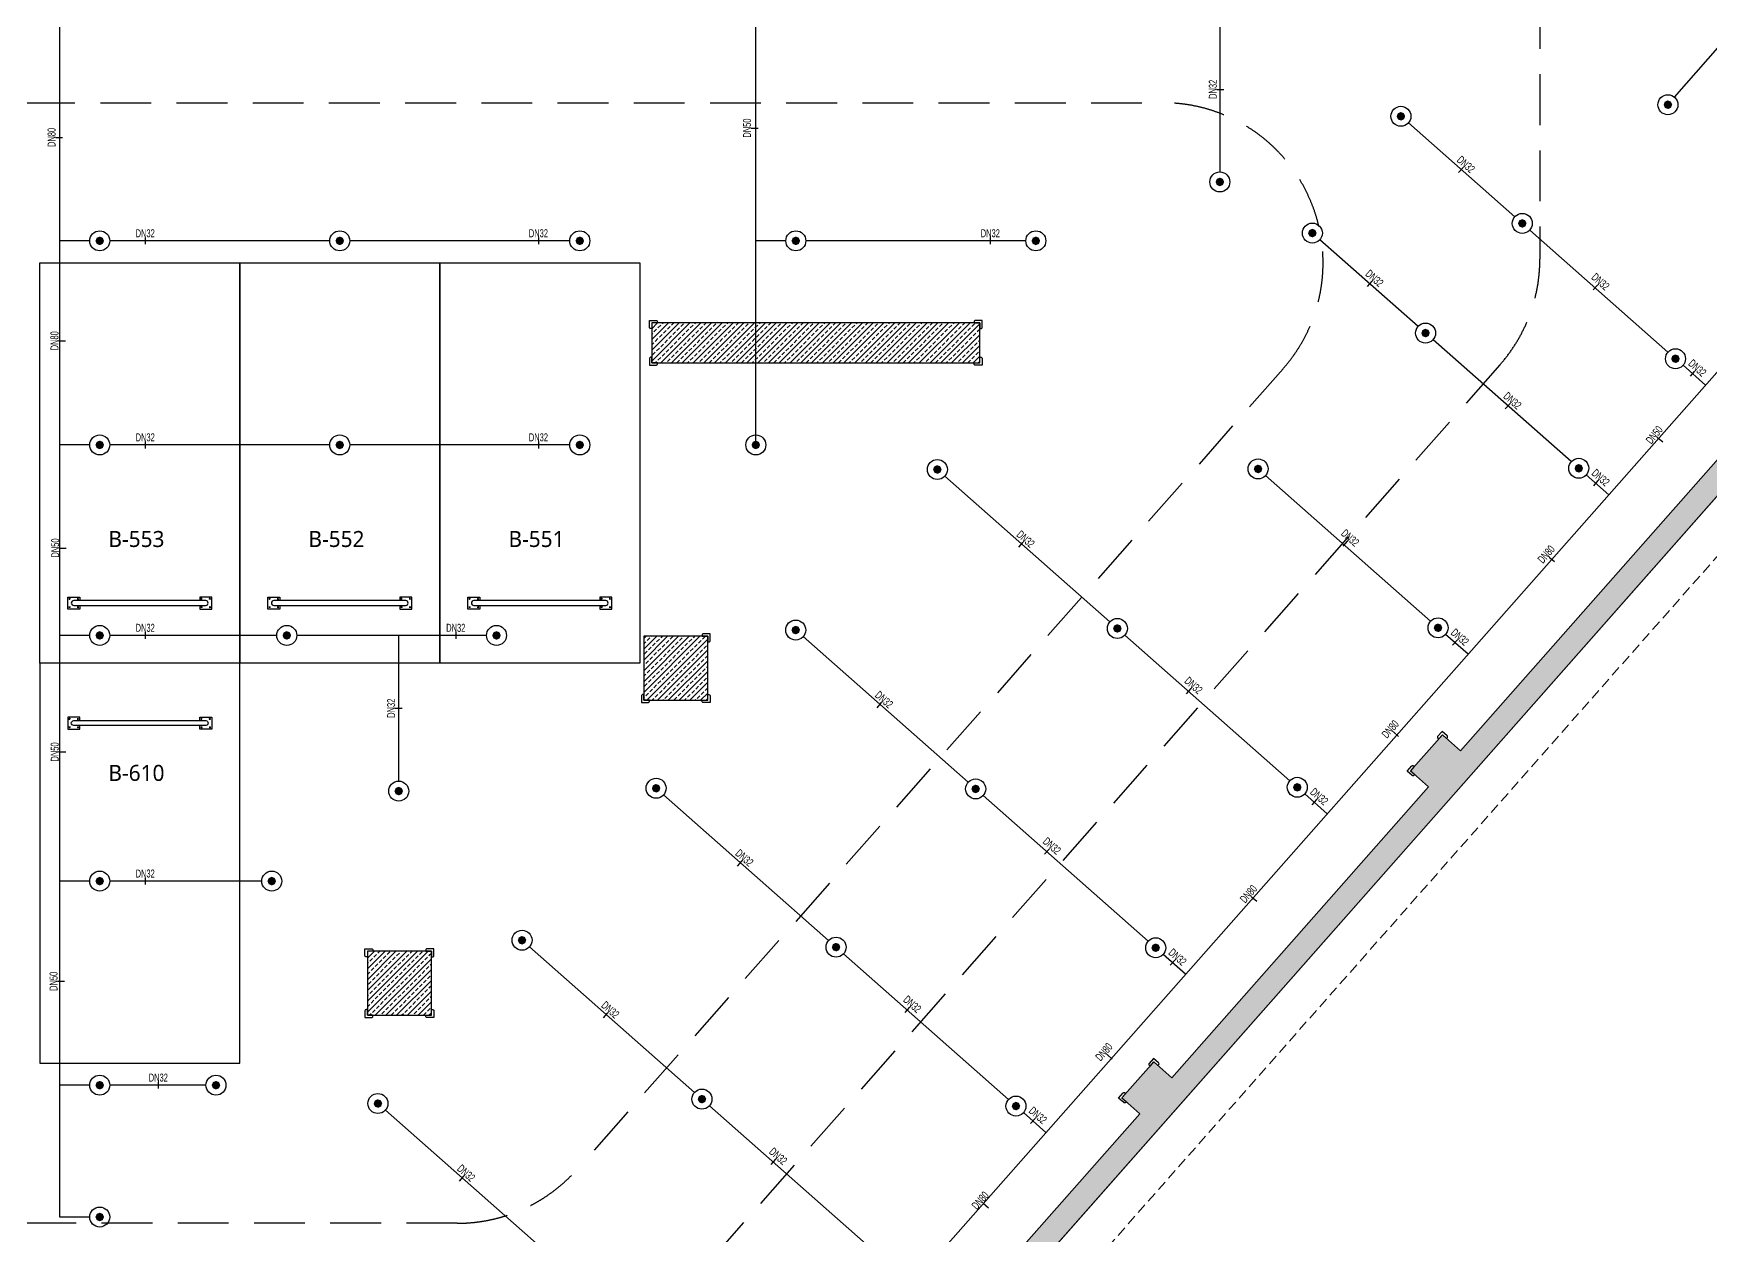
# Model space of a CAD drawing. Header units: millimetres. Extents: x -379292 to 1221486, y 92049 to 447512.
# Drawn here: x 394800 to 415760, y 141667 to 156684 of the extents above; entities that cross this region are included whole.
import ezdxf
from ezdxf.enums import TextEntityAlignment as Align
from ezdxf.lldxf.tags import DXFTag

# ---------------------------------------------------------------- set-up
doc = ezdxf.new("R2010")
doc.units = ezdxf.units.MM
doc.linetypes.add('HIDDEN', pattern=[9.525, 6.35, -3.175])
for name, color, linetype in [('-M-YNGN-BORUID', 7, 'Continuous'), ('-M-YNGN-BORUUZUN', 7, 'Continuous'), ('-M-YNGN-BORUYUK', 7, 'Continuous'), ('-M-YNGN-SPR-YUK', 7, 'Continuous'), ('-M-YNGN-ZON6-CAP-', 7, 'Continuous'), ('-M-YNGN-ZON6-SPR-', 7, 'Continuous'), ('05_HATCH CONCRETE', 141, 'Continuous'), ('05_HATCH SOLID-2', 253, 'Continuous'), ('05_SYMBOL', 2, 'Continuous'), ('202-A-Y-MahalAd', 141, 'Continuous')]:
    doc.layers.add(name, color=color, linetype=linetype)
doc.layers.add('-M-YNGN-SPR-CAPCIZGI', color=188, linetype='Continuous', plot=False)
doc.layers.add('-M-YNGN-ZON6', color=2, linetype='SP', lineweight=30)
doc.layers.add('06_FORMWORK HIDDEN', color=252, linetype='HIDDEN2', lineweight=0)
doc.styles.add('CIZGI', font='tahoma.ttf', dxfattribs={"width": 0.8, "oblique": 20})
doc.styles.add('HCAD', font='HCAD.SHX', dxfattribs={"width": 0.8, "height": 0.2})
doc.styles.add('PIPESIZE', font='hcad.shx', dxfattribs={"width": 0.8})
doc.styles.add('SPR-NOT', font='romans.shx')
doc.styles.get("Standard").update_dxf_attribs({"font": 'segoeuil.ttf'})
tags = doc.linetypes.add('HIDDEN2', pattern=[0.1875, 0.125, -0.0625]).pattern_tags.tags
tags[6:7] = [DXFTag(74, 4), DXFTag(75, 0), DXFTag(340, '0'), DXFTag(46, 0.0), DXFTag(50, 0.0), DXFTag(44, 0.0), DXFTag(45, 0.0)]
tags[4:5] = [DXFTag(74, 4), DXFTag(75, 0), DXFTag(340, '0'), DXFTag(46, 0.0), DXFTag(50, 0.0), DXFTag(44, 0.0), DXFTag(45, 0.0)]
doc.linetypes.add('SP', pattern='A,2,-0.1,["SP",CIZGI,S=0.14,R=0.2,X=0,Y=-0.07],-0.255', length=2.355)
pattern_1 = [(225, (905000, -3e-07), (67.351921, -67.351921), []), (225, (904932.65, -3e-07), (67.351921, -67.351921), [47.625, -23.8125])]

# ---------------------------------------------------------------- blocks, each defined once
blk = doc.blocks.new('202_Vida')
at = {"color": 0, "linetype": 'ByBlock', "ltscale": 0.2}
for points in [[(1, 0), (-1, 0)], [(0, 1), (0, -1)]]:
    blk.add_lwpolyline(points, dxfattribs=at)
at = {"color": 0, "linetype": 'ByBlock'}
for radius in [0.42, 0.23, 0.155]:
    blk.add_circle((0, 0), radius, dxfattribs=at)
blk = doc.blocks.new('202_Stoper')
at = {"color": 0, "linetype": 'ByBlock'}
for points in [[(-750, -30), (-750, -75), (-900, -75), (-900, 75), (-750, 75), (-750, 30)], [(750, -30), (750, -75), (900, -75), (900, 75), (750, 75), (750, 30)]]:
    blk.add_lwpolyline(points, dxfattribs=at)
blk.add_lwpolyline([(825, -30, 1), (825, 30), (-825, 30, 1), (-825, -30)], format="xyb", close=True, dxfattribs=at)
at = {"color": 0, "linetype": 'ByBlock', "yscale": 10, "zscale": 10, "rotation": 180}
for p, xscale in [((-877, 53), -10), ((-772, 53), 10), ((772, 53), -10), ((877, 53), 10)]:
    blk.add_blockref('202_Vida', p, dxfattribs=dict(at, xscale=xscale))
at = {"color": 0, "linetype": 'ByBlock', "yscale": 10, "zscale": 10}
for p, xscale in [((-877, -52), 10), ((-772, -52), -10), ((772, -52), 10), ((877, -52), -10)]:
    blk.add_blockref('202_Vida', p, dxfattribs=dict(at, xscale=xscale))
blk = doc.blocks.new('202_Mahalblok')
at = {"color": 0, "linetype": 'ByBlock', "flags": 128}
blk.add_lwpolyline([(0, 0), (0, 5000), (2500, 5000), (2500, 0)], close=True, dxfattribs=at)
at = {"color": 252}
blk.add_blockref('202_Stoper', (1250, 750), dxfattribs=at)
at = {"color": 0, "linetype": 'ByBlock', "ltscale": 25}
blk.add_attdef('MAHALNO', text='', height=200, dxfattribs=at).set_placement((1209, 1390), align=Align.BOTTOM_CENTER)
blk = doc.blocks.new('bariyer')
at = {"color": 8, "ltscale": 25}
blk.add_lwpolyline([(0, -70), (15, -70, 0.414214), (30, -55), (30, 30), (-55, 30, 0.414214), (-70, 15), (-70, 0), (0, 0)], format="xyb", close=True, dxfattribs=at)
blk = doc.blocks.new('OtoParkBodrumKatMimari')
at = {"layer": '05_HATCH CONCRETE'}
h = blk.add_hatch(dxfattribs=at)
h.set_pattern_fill('ANSI33', color=8, scale=15, angle=180, style=0)
h.set_pattern_definition(pattern_1)
h.paths.add_polyline_path([(142600, 59700), (142800, 59700), (139870, 56381), (139645, 56579), (139248, 56130), (139473, 55931), (135668, 51620), (135443, 51819), (134848, 51144), (135073, 50945), (131506, 46904), (131281, 47103), (130884, 46653), (131109, 46455), (127899, 42818), (127674, 43017), (127277, 42567), (127502, 42369), (124481, 38946), (124256, 39145), (123859, 38695), (124084, 38496), (120848, 34830), (120623, 35029), (120028, 34354), (120253, 34155), (117433, 30962), (117209, 31160), (116812, 30710), (117036, 30512), (113992, 27063), (113767, 27262), (113370, 26812), (113595, 26613), (110386, 22977), (110161, 23176), (109764, 22726), (109989, 22527), (106786, 18899), (106561, 19097), (105965, 18422), (106190, 18224), (103361, 15019), (103136, 15217), (102739, 14767), (102964, 14569), (99777, 10958), (99552, 11156), (99155, 10707), (99380, 10508), (96303, 7022), (96078, 7220), (95615, 6696), (95840, 6497), (93887, 4285), (93662, 4484), (93265, 4034), (93490, 3836), (90240, 153), (90240, 300), (89640, 300), (89640, 0), (88400, 0), (88400, 300), (87800, 300), (87800, 0), (80000, 0), (80000, 300), (79400, 300), (79400, 0), (71600, 0), (71600, 300), (71000, 300), (71000, -300), (90240, -300), (143200, 59700), (143200, 67400), (142600, 67400), (142600, 66800), (142900, 66800), (142900, 64150), (142600, 64150), (142600, 63550), (142900, 63550), (142900, 60300), (142600, 60300)])
h = blk.add_hatch(dxfattribs=at)
h.set_pattern_fill('ANSI33', color=8, scale=15, angle=180, style=0)
h.set_pattern_definition(pattern_1)
h.paths.add_polyline_path([(125500, 52250), (121400, 52250), (121400, 51750), (125500, 51750)])
h = blk.add_hatch(dxfattribs=at)
h.set_pattern_fill('ANSI33', color=8, scale=15, angle=180, style=0)
h.set_pattern_definition(pattern_1)
h.paths.add_polyline_path([(122100, 48335), (121300, 48335), (121300, 47535), (122100, 47535)])
h = blk.add_hatch(dxfattribs=at)
h.set_pattern_fill('ANSI33', color=8, scale=15, angle=180, style=0)
h.set_pattern_definition(pattern_1)
h.paths.add_polyline_path([(118645, 44400), (117845, 44400), (117845, 43600), (118645, 43600)])
at = {"color": 5}
for points in [[(135073, 50945), (131506, 46904), (131281, 47103), (130884, 46653), (131109, 46455), (127899, 42818), (127674, 43017), (127277, 42567), (127502, 42369), (124481, 38946)], [(90240, -300), (143200, 59700)]]:
    blk.add_lwpolyline(points, dxfattribs=at)
for points in [[(125500, 52250), (121400, 52250), (121400, 51750), (125500, 51750)], [(122100, 48335), (121300, 48335), (121300, 47535), (122100, 47535)], [(118645, 44400), (117845, 44400), (117845, 43600), (118645, 43600)]]:
    blk.add_lwpolyline(points, close=True, dxfattribs=at)
at = {"layer": '05_HATCH SOLID-2', "color": 251, "ltscale": 25}
blk.add_lwpolyline([(150500, -8770), (150500, 187430), (4700, 187430), (4700, 177600), (135600, 177600), (135600, 144600), (143200, 144600), (143200, 59700), (90240, -300), (70300, -300), (63119, 5881)], dxfattribs=at)
at = {"layer": '05_SYMBOL', "color": 252, "linetype": 'HIDDEN', "ltscale": 100}
for points in [[(132500, 166800), (132500, 53048)], [(132000, 51725), (93143, 7677)]]:
    blk.add_lwpolyline(points, dxfattribs=at)
blk.add_lwpolyline([(118969, 41000), (30876, 41000, -0.179563), (29572, 41484), (17953, 51484, -0.695543), (19258, 55000), (127791, 55000, -0.645796), (129290, 51677), (120469, 41677, -0.215217)], format="xyb", close=True, dxfattribs=at)
blk.add_lwpolyline([(132000, 51725, 0.182709), (132500, 53048)], format="xyb", dxfattribs=at)
at = {"layer": '06_FORMWORK HIDDEN', "linetype": 'HIDDEN', "ltscale": 20}
blk.add_line((143700, 59511), (90466, -800), dxfattribs=at)
at = {"layer": '05_SYMBOL', "color": 8, "xscale": -1}
for p in [(121400, 52250), (117845, 44400)]:
    blk.add_blockref('bariyer', p, dxfattribs=at)
at = {"layer": '05_SYMBOL', "color": 8}
for p in [(125500, 52250), (122100, 48335), (118645, 44400)]:
    blk.add_blockref('bariyer', p, dxfattribs=at)
for p, rotation in [((121400, 51750), 180), ((121300, 47535), 180), ((131281, 47103), 48.56632516036355), ((117845, 43600), 180), ((127674, 43017), 48.56632516036355)]:
    blk.add_blockref('bariyer', p, dxfattribs=dict(at, rotation=rotation))
at = {"layer": '05_SYMBOL', "color": 8, "xscale": -1}
for p, rotation in [((125500, 51750), 180), ((122100, 47535), 180), ((130884, 46653), 48.56632529242532), ((118645, 43600), 180), ((127277, 42567), 48.56632529242532)]:
    blk.add_blockref('bariyer', p, dxfattribs=dict(at, rotation=rotation))
at = {"layer": '202-A-Y-MahalAd', "color": 8, "ltscale": 25}
for p, values in [((113750, 48000), {'MAHALNO': 'B-553'}), ((116250, 48000), {'MAHALNO': 'B-552'}), ((118750, 48000), {'MAHALNO': 'B-551'})]:
    blk.add_blockref('202_Mahalblok', p, dxfattribs=at).add_auto_attribs(values)
ref = blk.add_blockref('202_Mahalblok', (113750, 48000), dxfattribs=dict(at, xscale=-1, rotation=180))
ref.add_attrib('MAHALNO', 'B-610', dxfattribs={"layer": '0', "color": 0, "linetype": 'ByBlock', "ltscale": 25, "height": 200}).set_placement((114959, 46467), align=Align.BOTTOM_CENTER)
blk = doc.blocks.new('SP-C-UP-12')
at = {"ltscale": 10}
blk.add_line((0, 0), (0, 0), dxfattribs=at)
at = {"color": 1, "linetype": 'Continuous'}
blk.add_circle((0, 0), 12.5, dxfattribs=at)
at = {"ltscale": 10}
for points in [[(-5.4, 0), (-3.8, 3.8), (-3.8, -3.8), (0, 5.4)], [(-3.8, -3.8), (0, 5.4), (0, -5.4), (3.8, 3.8)], [(0, -5.4), (3.8, 3.8), (3.8, -3.8), (5.4, 0)]]:
    blk.add_solid(points, dxfattribs=at)
at = {"layer": '-M-YNGN-SPR-YUK', "style": 'SPR-NOT', "width": 0.5, "flags": 9}
for tag, p in [('YUK', (0, 17.8)), ('CAP', (0, 14.4)), ('TIP', (0.2, 10.8))]:
    blk.add_attdef(tag, text='', height=2.5, dxfattribs=at).set_placement(p, align=Align.MIDDLE_CENTER)
blk = doc.blocks.new('SPRKL100')
at = {"layer": '-M-YNGN-SPR-CAPCIZGI'}
blk.add_line((0, 0.43), (0, -0.43), dxfattribs=at)
at = {"layer": '-M-YNGN-BORUID', "color": 0, "style": 'HCAD', "width": 0.8, "flags": 1}
blk.add_attdef('DIC', text='', height=0.4, dxfattribs=at).set_placement((0, -1.69), align=Align.CENTER)
at = {"layer": '-M-YNGN-BORUUZUN', "color": 0, "style": 'HCAD', "width": 0.7}
blk.add_attdef('BOY', text='', height=0.8, dxfattribs=at).set_placement((0, -1.08), align=Align.CENTER)
at = {"layer": '-M-YNGN-BORUYUK', "color": 6, "style": 'PIPESIZE', "width": 0.8}
blk.add_attdef('YUK', text='', height=0.5, dxfattribs=at).set_placement((0, 1.87), align=Align.CENTER)
at = {"color": 0, "style": 'PIPESIZE', "width": 0.7}
blk.add_attdef('CAP', text='', height=1, dxfattribs=at).set_placement((0, 0.45), align=Align.CENTER)
blk = doc.blocks.new('A$C69E8D8A3')
at = {"layer": '-M-YNGN-ZON6', "ltscale": 500}
for p, q in [((2314, 3972.2), (2314, 6524.4)), ((3184, 4936.9), (3184, 6524.4)), ((3764, 6524.4), (3764, 5278)), ((239.6, 330.9), (4953.7, 5671.8)), ((4332.3, 5371.4), (4401.6, 5450)), ((4132.6, 5221.9), (3999.7, 5339.3)), ((4324.1, 5052.9), (4151.4, 5205.4)), ((2351.5, 5191.9), (2314, 5191.9)), ((2651.5, 5191.9), (2376.5, 5191.9)), ((2951.5, 5191.9), (2676.5, 5191.9)), ((3221.5, 5191.9), (3184, 5191.9)), ((3521.5, 5191.9), (3246.5, 5191.9)), ((4011.8, 5085), (3889, 5193.3)), ((4203.2, 4916), (4030.5, 5068.4)), ((4371, 5011.6), (4342.9, 5036.4)), ((2351.5, 4936.9), (2314, 4936.9)), ((2651.5, 4936.9), (2376.5, 4936.9)), ((2951.5, 4936.9), (2676.5, 4936.9)), ((3626.5, 4715.9), (3420.3, 4897.9)), ((4027.3, 4716.7), (3821.1, 4898.7)), ((4250.1, 4874.6), (4222, 4899.4)), ((2351.5, 4698.9), (2314, 4698.9)), ((2585.3, 4698.9), (2376.5, 4698.9)), ((2847.4, 4698.9), (2610.3, 4698.9)), ((2737.7, 4516.9), (2737.7, 4698.9)), ((3449.5, 4515.4), (3243.3, 4697.4)), ((3851.4, 4517.4), (3645.2, 4699.4)), ((4074.2, 4675.3), (4046.1, 4700.1)), ((3274.9, 4317.6), (3068.8, 4499.6)), ((3674.4, 4316.8), (3468.2, 4498.8)), ((3898.3, 4476), (3870.1, 4500.9)), ((2351.5, 4391.9), (2314, 4391.9)), ((2566.5, 4391.9), (2376.5, 4391.9)), ((3107.3, 4127.8), (2901.2, 4309.7)), ((3499.8, 4119.1), (3293.7, 4301.1)), ((3721.2, 4275.5), (3693.1, 4300.3)), ((2351.5, 4136.9), (2314, 4136.9)), ((2496.8, 4136.9), (2376.5, 4136.9)), ((3332.3, 3929.2), (3126.1, 4111.2)), ((2927.3, 3923.8), (2721.1, 4105.8)), ((3546.7, 4077.7), (3518.6, 4102.6)), ((2351.5, 3972.2), (2314, 3972.2))]:
    blk.add_line(p, q, dxfattribs=at)
at = {"layer": '-M-YNGN-ZON6-CAP-'}
ref = blk.add_blockref('SPRKL100', (3764.7, 5381.2), dxfattribs=dict(at, xscale=10.00000000000001, yscale=10.00000000000001, zscale=10.00000000000001, rotation=90))
ref.add_attrib('CAP', 'DN32', dxfattribs={"layer": '0', "color": 0, "height": 10, "rotation": 90, "style": 'PIPESIZE', "width": 0.7}).set_placement((3760.2, 5381.2), align=Align.CENTER)
ref = blk.add_blockref('SPRKL100', (2313.3, 5321.1), dxfattribs=dict(at, xscale=10.00000000000001, yscale=10.00000000000001, zscale=10.00000000000001, rotation=90))
ref.add_attrib('CAP', 'DN80', dxfattribs={"layer": '0', "color": 0, "height": 10, "rotation": 90, "style": 'PIPESIZE', "width": 0.7}).set_placement((2308.8, 5321.1), align=Align.CENTER)
ref = blk.add_blockref('SPRKL100', (3182.5, 5332.8), dxfattribs=dict(at, xscale=10.00000000000001, yscale=10.00000000000001, zscale=10.00000000000001, rotation=90))
ref.add_attrib('CAP', 'DN50', dxfattribs={"layer": '0', "color": 0, "height": 10, "rotation": 90, "style": 'PIPESIZE', "width": 0.7}).set_placement((3178, 5332.8), align=Align.CENTER)
ref = blk.add_blockref('SPRKL100', (4065.3, 5280.4), dxfattribs=dict(at, xscale=10, yscale=10, zscale=10, rotation=318.5663252255652))
ref.add_attrib('CAP', 'DN32', dxfattribs={"layer": '0', "color": 0, "height": 10, "rotation": 318.5663, "style": 'PIPESIZE', "width": 0.7}).set_placement((4068.3, 5283.7), align=Align.CENTER)
ref = blk.add_blockref('SPRKL100', (2420.8, 5191.9), dxfattribs=dict(at, xscale=10, yscale=10, zscale=10))
ref.add_attrib('CAP', 'DN32', dxfattribs={"layer": '0', "color": 0, "height": 10, "style": 'PIPESIZE', "width": 0.7}).set_placement((2420.8, 5196.4), align=Align.CENTER)
ref = blk.add_blockref('SPRKL100', (2912.3, 5191.9), dxfattribs=dict(at, xscale=10, yscale=10, zscale=10))
ref.add_attrib('CAP', 'DN32', dxfattribs={"layer": '0', "color": 0, "height": 10, "style": 'PIPESIZE', "width": 0.7}).set_placement((2912.3, 5196.4), align=Align.CENTER)
ref = blk.add_blockref('SPRKL100', (3477.1, 5191.9), dxfattribs=dict(at, xscale=10, yscale=10, zscale=10))
ref.add_attrib('CAP', 'DN32', dxfattribs={"layer": '0', "color": 0, "height": 10, "style": 'PIPESIZE', "width": 0.7}).set_placement((3477.1, 5196.4), align=Align.CENTER)
ref = blk.add_blockref('SPRKL100', (3951, 5138.1), dxfattribs=dict(at, xscale=10, yscale=10, zscale=10, rotation=318.5663252255652))
ref.add_attrib('CAP', 'DN32', dxfattribs={"layer": '0', "color": 0, "height": 10, "rotation": 318.5663, "style": 'PIPESIZE', "width": 0.7}).set_placement((3954, 5141.4), align=Align.CENTER)
ref = blk.add_blockref('SPRKL100', (4233.5, 5133.8), dxfattribs=dict(at, xscale=10, yscale=10, zscale=10, rotation=318.5663252255652))
ref.add_attrib('CAP', 'DN32', dxfattribs={"layer": '0', "color": 0, "height": 10, "rotation": 318.5663, "style": 'PIPESIZE', "width": 0.7}).set_placement((4236.5, 5137.2), align=Align.CENTER)
ref = blk.add_blockref('SPRKL100', (2316.9, 5067), dxfattribs=dict(at, xscale=10.00000000000001, yscale=10.00000000000001, zscale=10.00000000000001, rotation=90))
ref.add_attrib('CAP', 'DN80', dxfattribs={"layer": '0', "color": 0, "height": 10, "rotation": 90, "style": 'PIPESIZE', "width": 0.7}).set_placement((2312.4, 5067), align=Align.CENTER)
ref = blk.add_blockref('SPRKL100', (4354.6, 5026), dxfattribs=dict(at, xscale=10, yscale=10, zscale=10, rotation=318.5663252255652))
ref.add_attrib('CAP', 'DN32', dxfattribs={"layer": '0', "color": 0, "height": 10, "rotation": 318.5663, "style": 'PIPESIZE', "width": 0.7}).set_placement((4357.6, 5029.4), align=Align.CENTER)
ref = blk.add_blockref('SPRKL100', (4123.5, 4985.1), dxfattribs=dict(at, xscale=10, yscale=10, zscale=10, rotation=318.5663252255652))
ref.add_attrib('CAP', 'DN32', dxfattribs={"layer": '0', "color": 0, "height": 10, "rotation": 318.5663, "style": 'PIPESIZE', "width": 0.7}).set_placement((4126.4, 4988.5), align=Align.CENTER)
ref = blk.add_blockref('SPRKL100', (2420.8, 4936.9), dxfattribs=dict(at, xscale=10, yscale=10, zscale=10))
ref.add_attrib('CAP', 'DN32', dxfattribs={"layer": '0', "color": 0, "height": 10, "style": 'PIPESIZE', "width": 0.7}).set_placement((2420.8, 4941.4), align=Align.CENTER)
ref = blk.add_blockref('SPRKL100', (2912.3, 4936.9), dxfattribs=dict(at, xscale=10, yscale=10, zscale=10))
ref.add_attrib('CAP', 'DN32', dxfattribs={"layer": '0', "color": 0, "height": 10, "style": 'PIPESIZE', "width": 0.7}).set_placement((2912.3, 4941.4), align=Align.CENTER)
ref = blk.add_blockref('SPRKL100', (4314.3, 4943.5), dxfattribs=dict(at, xscale=10, yscale=10, zscale=10, rotation=50.73500931518551))
ref.add_attrib('CAP', 'DN50', dxfattribs={"layer": '0', "color": 0, "height": 10, "rotation": 50.735, "style": 'PIPESIZE', "width": 0.7}).set_placement((4310.8, 4946.3), align=Align.CENTER)
ref = blk.add_blockref('SPRKL100', (4233.7, 4889.1), dxfattribs=dict(at, xscale=10, yscale=10, zscale=10, rotation=318.5663252255652))
ref.add_attrib('CAP', 'DN32', dxfattribs={"layer": '0', "color": 0, "height": 10, "rotation": 318.5663, "style": 'PIPESIZE', "width": 0.7}).set_placement((4236.7, 4892.4), align=Align.CENTER)
ref = blk.add_blockref('SPRKL100', (3515.1, 4812.2), dxfattribs=dict(at, xscale=10, yscale=10, zscale=10, rotation=318.5663252255652))
ref.add_attrib('CAP', 'DN32', dxfattribs={"layer": '0', "color": 0, "height": 10, "rotation": 318.5663, "style": 'PIPESIZE', "width": 0.7}).set_placement((3518, 4815.6), align=Align.CENTER)
ref = blk.add_blockref('SPRKL100', (3920.6, 4813.7), dxfattribs=dict(at, xscale=10, yscale=10, zscale=10, rotation=318.5663252255652))
ref.add_attrib('CAP', 'DN32', dxfattribs={"layer": '0', "color": 0, "height": 10, "rotation": 318.5663, "style": 'PIPESIZE', "width": 0.7}).set_placement((3923.6, 4817.1), align=Align.CENTER)
ref = blk.add_blockref('SPRKL100', (2317.8, 4808.1), dxfattribs=dict(at, xscale=10.00000000000001, yscale=10.00000000000001, zscale=10.00000000000001, rotation=90))
ref.add_attrib('CAP', 'DN50', dxfattribs={"layer": '0', "color": 0, "height": 10, "rotation": 90, "style": 'PIPESIZE', "width": 0.7}).set_placement((2313.3, 4808.1), align=Align.CENTER)
ref = blk.add_blockref('SPRKL100', (4179, 4794), dxfattribs=dict(at, xscale=10, yscale=10, zscale=10, rotation=48.57966781334417))
ref.add_attrib('CAP', 'DN80', dxfattribs={"layer": '0', "color": 0, "height": 10, "rotation": 48.5797, "style": 'PIPESIZE', "width": 0.7}).set_placement((4175.6, 4797), align=Align.CENTER)
ref = blk.add_blockref('SPRKL100', (2420.8, 4698.9), dxfattribs=dict(at, xscale=10, yscale=10, zscale=10))
ref.add_attrib('CAP', 'DN32', dxfattribs={"layer": '0', "color": 0, "height": 10, "style": 'PIPESIZE', "width": 0.7}).set_placement((2420.8, 4703.4), align=Align.CENTER)
ref = blk.add_blockref('SPRKL100', (2809, 4698.9), dxfattribs=dict(at, xscale=10, yscale=10, zscale=10))
ref.add_attrib('CAP', 'DN32', dxfattribs={"layer": '0', "color": 0, "height": 10, "style": 'PIPESIZE', "width": 0.7}).set_placement((2809, 4703.4), align=Align.CENTER)
ref = blk.add_blockref('SPRKL100', (4057.8, 4689.8), dxfattribs=dict(at, xscale=10, yscale=10, zscale=10, rotation=318.5663252255652))
ref.add_attrib('CAP', 'DN32', dxfattribs={"layer": '0', "color": 0, "height": 10, "rotation": 318.5663, "style": 'PIPESIZE', "width": 0.7}).set_placement((4060.8, 4693.1), align=Align.CENTER)
ref = blk.add_blockref('SPRKL100', (3724.9, 4629.3), dxfattribs=dict(at, xscale=10, yscale=10, zscale=10, rotation=318.5663252255652))
ref.add_attrib('CAP', 'DN32', dxfattribs={"layer": '0', "color": 0, "height": 10, "rotation": 318.5663, "style": 'PIPESIZE', "width": 0.7}).set_placement((3727.8, 4632.7), align=Align.CENTER)
ref = blk.add_blockref('SPRKL100', (2737.7, 4607.9), dxfattribs=dict(at, xscale=10.00000000000001, yscale=10.00000000000001, zscale=10.00000000000001, rotation=90))
ref.add_attrib('CAP', 'DN32', dxfattribs={"layer": '0', "color": 0, "height": 10, "rotation": 90, "style": 'PIPESIZE', "width": 0.7}).set_placement((2733.2, 4607.9), align=Align.CENTER)
ref = blk.add_blockref('SPRKL100', (3338, 4611.7), dxfattribs=dict(at, xscale=10, yscale=10, zscale=10, rotation=318.5663252255652))
ref.add_attrib('CAP', 'DN32', dxfattribs={"layer": '0', "color": 0, "height": 10, "rotation": 318.5663, "style": 'PIPESIZE', "width": 0.7}).set_placement((3341, 4615), align=Align.CENTER)
ref = blk.add_blockref('SPRKL100', (3984.1, 4575.6), dxfattribs=dict(at, xscale=10, yscale=10, zscale=10, rotation=48.57966781334417))
ref.add_attrib('CAP', 'DN80', dxfattribs={"layer": '0', "color": 0, "height": 10, "rotation": 48.5797, "style": 'PIPESIZE', "width": 0.7}).set_placement((3980.7, 4578.5), align=Align.CENTER)
ref = blk.add_blockref('SPRKL100', (2317.2, 4553.3), dxfattribs=dict(at, xscale=10.00000000000001, yscale=10.00000000000001, zscale=10.00000000000001, rotation=90))
ref.add_attrib('CAP', 'DN50', dxfattribs={"layer": '0', "color": 0, "height": 10, "rotation": 90, "style": 'PIPESIZE', "width": 0.7}).set_placement((2312.7, 4553.3), align=Align.CENTER)
ref = blk.add_blockref('SPRKL100', (3881.9, 4490.5), dxfattribs=dict(at, xscale=10, yscale=10, zscale=10, rotation=318.5663252255652))
ref.add_attrib('CAP', 'DN32', dxfattribs={"layer": '0', "color": 0, "height": 10, "rotation": 318.5663, "style": 'PIPESIZE', "width": 0.7}).set_placement((3884.9, 4493.9), align=Align.CENTER)
ref = blk.add_blockref('SPRKL100', (3547.8, 4428.8), dxfattribs=dict(at, xscale=10, yscale=10, zscale=10, rotation=318.5663252255652))
ref.add_attrib('CAP', 'DN32', dxfattribs={"layer": '0', "color": 0, "height": 10, "rotation": 318.5663, "style": 'PIPESIZE', "width": 0.7}).set_placement((3550.8, 4432.2), align=Align.CENTER)
ref = blk.add_blockref('SPRKL100', (3163.5, 4413.9), dxfattribs=dict(at, xscale=10, yscale=10, zscale=10, rotation=318.5663252255652))
ref.add_attrib('CAP', 'DN32', dxfattribs={"layer": '0', "color": 0, "height": 10, "rotation": 318.5663, "style": 'PIPESIZE', "width": 0.7}).set_placement((3166.5, 4417.3), align=Align.CENTER)
ref = blk.add_blockref('SPRKL100', (2420.8, 4391.9), dxfattribs=dict(at, xscale=10, yscale=10, zscale=10))
ref.add_attrib('CAP', 'DN32', dxfattribs={"layer": '0', "color": 0, "height": 10, "style": 'PIPESIZE', "width": 0.7}).set_placement((2420.8, 4396.4), align=Align.CENTER)
ref = blk.add_blockref('SPRKL100', (3806.8, 4369.6), dxfattribs=dict(at, xscale=10, yscale=10, zscale=10, rotation=48.57966781334417))
ref.add_attrib('CAP', 'DN80', dxfattribs={"layer": '0', "color": 0, "height": 10, "rotation": 48.5797, "style": 'PIPESIZE', "width": 0.7}).set_placement((3803.5, 4372.6), align=Align.CENTER)
ref = blk.add_blockref('SPRKL100', (3704.9, 4289.9), dxfattribs=dict(at, xscale=10, yscale=10, zscale=10, rotation=318.5663252255652))
ref.add_attrib('CAP', 'DN32', dxfattribs={"layer": '0', "color": 0, "height": 10, "rotation": 318.5663, "style": 'PIPESIZE', "width": 0.7}).set_placement((3707.9, 4293.3), align=Align.CENTER)
ref = blk.add_blockref('SPRKL100', (2315.8, 4266.7), dxfattribs=dict(at, xscale=10.00000000000001, yscale=10.00000000000001, zscale=10.00000000000001, rotation=90))
ref.add_attrib('CAP', 'DN50', dxfattribs={"layer": '0', "color": 0, "height": 10, "rotation": 90, "style": 'PIPESIZE', "width": 0.7}).set_placement((2311.3, 4266.7), align=Align.CENTER)
ref = blk.add_blockref('SPRKL100', (2995.9, 4224.1), dxfattribs=dict(at, xscale=10, yscale=10, zscale=10, rotation=318.5663252255652))
ref.add_attrib('CAP', 'DN32', dxfattribs={"layer": '0', "color": 0, "height": 10, "rotation": 318.5663, "style": 'PIPESIZE', "width": 0.7}).set_placement((2998.9, 4227.4), align=Align.CENTER)
ref = blk.add_blockref('SPRKL100', (3373.3, 4231), dxfattribs=dict(at, xscale=10, yscale=10, zscale=10, rotation=318.5663252255652))
ref.add_attrib('CAP', 'DN32', dxfattribs={"layer": '0', "color": 0, "height": 10, "rotation": 318.5663, "style": 'PIPESIZE', "width": 0.7}).set_placement((3376.3, 4234.4), align=Align.CENTER)
ref = blk.add_blockref('SPRKL100', (3626.2, 4172.3), dxfattribs=dict(at, xscale=10, yscale=10, zscale=10, rotation=48.57966781334417))
ref.add_attrib('CAP', 'DN80', dxfattribs={"layer": '0', "color": 0, "height": 10, "rotation": 48.5797, "style": 'PIPESIZE', "width": 0.7}).set_placement((3622.8, 4175.2), align=Align.CENTER)
ref = blk.add_blockref('SPRKL100', (2437.2, 4136.9), dxfattribs=dict(at, xscale=10, yscale=10, zscale=10))
ref.add_attrib('CAP', 'DN32', dxfattribs={"layer": '0', "color": 0, "height": 10, "style": 'PIPESIZE', "width": 0.7}).set_placement((2437.2, 4141.4), align=Align.CENTER)
ref = blk.add_blockref('SPRKL100', (3530.3, 4092.2), dxfattribs=dict(at, xscale=10, yscale=10, zscale=10, rotation=318.5663252255652))
ref.add_attrib('CAP', 'DN32', dxfattribs={"layer": '0', "color": 0, "height": 10, "rotation": 318.5663, "style": 'PIPESIZE', "width": 0.7}).set_placement((3533.3, 4095.6), align=Align.CENTER)
ref = blk.add_blockref('SPRKL100', (3205.7, 4041.2), dxfattribs=dict(at, xscale=10, yscale=10, zscale=10, rotation=318.5663252255652))
ref.add_attrib('CAP', 'DN32', dxfattribs={"layer": '0', "color": 0, "height": 10, "rotation": 318.5663, "style": 'PIPESIZE', "width": 0.7}).set_placement((3208.7, 4044.5), align=Align.CENTER)
ref = blk.add_blockref('SPRKL100', (2815.9, 4020.1), dxfattribs=dict(at, xscale=10, yscale=10, zscale=10, rotation=318.5663252255652))
ref.add_attrib('CAP', 'DN32', dxfattribs={"layer": '0', "color": 0, "height": 10, "rotation": 318.5663, "style": 'PIPESIZE', "width": 0.7}).set_placement((2818.8, 4023.4), align=Align.CENTER)
ref = blk.add_blockref('SPRKL100', (3471.6, 3986.6), dxfattribs=dict(at, xscale=10, yscale=10, zscale=10, rotation=48.57966781334417))
ref.add_attrib('CAP', 'DN80', dxfattribs={"layer": '0', "color": 0, "height": 10, "rotation": 48.5797, "style": 'PIPESIZE', "width": 0.7}).set_placement((3468.2, 3989.6), align=Align.CENTER)
at = {"layer": '-M-YNGN-ZON6-SPR-'}
for p, rotation in [((4324, 5362), 138.5663252255651), ((3990.3, 5347.5), 138.5663252255651), ((3764, 5265.5), 180), ((3879.6, 5201.6), 138.5663252255651), ((4142, 5213.7), 138.5663252255651), ((2364, 5191.9), 180), ((2664, 5191.9), 180), ((2964, 5191.9), 180), ((3234, 5191.9), 180), ((3534, 5191.9), 180), ((4021.1, 5076.7), 138.5663252255651), ((4333.5, 5044.6), 138.5663252255651), ((2364, 4936.9), 180), ((2664, 4936.9), 180), ((2964, 4936.9), 180), ((3184, 4936.9), 180), ((3410.9, 4906.2), 138.5663252255651), ((3811.8, 4906.9), 138.5663252255651), ((4212.6, 4907.7), 138.5663252255651), ((3233.9, 4705.6), 138.5663252255651), ((3635.9, 4707.6), 138.5663252255651), ((4036.7, 4708.4), 138.5663252255651), ((2364, 4698.9), 180), ((2597.8, 4698.9), 180), ((2859.9, 4698.9), 180), ((2737.7, 4504.4), 180), ((3059.4, 4507.9), 138.5663252255651), ((3458.8, 4507.1), 138.5663252255651), ((3860.8, 4509.1), 138.5663252255651), ((2364, 4391.9), 180), ((2579, 4391.9), 180), ((2891.8, 4318), 138.5663252255651), ((3284.3, 4309.4), 138.5663252255651), ((3683.8, 4308.6), 138.5663252255651), ((2364, 4136.9), 180), ((2509.3, 4136.9), 180), ((2711.7, 4114), 138.5663252255651), ((3116.7, 4119.5), 138.5663252255651), ((3509.2, 4110.8), 138.5663252255651), ((2364, 3972.2), 180)]:
    blk.add_blockref('SP-C-UP-12', p, dxfattribs=dict(at, rotation=rotation))

msp = doc.modelspace()

# ---------------------------------------------------------------- block references
at = {"color": 8}
msp.add_blockref('OtoParkBodrumKatMimari', (281127.6, 100818.8), dxfattribs=at)

# ---------------------------------------------------------------- next in the draw order: block references
at = {"layer": '-M-YNGN-ZON6', "ltscale": 25, "xscale": 10, "yscale": 10, "zscale": 10}
msp.add_blockref('A$C69E8D8A3', (371987.7, 102175), dxfattribs=at)

doc.saveas('drawing.dxf')
